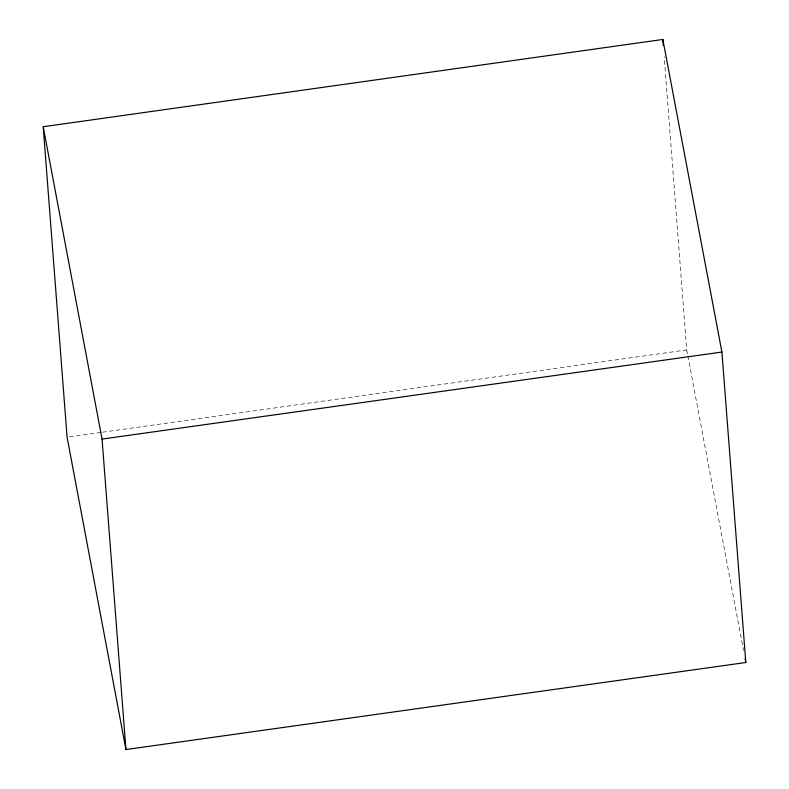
<?xml version="1.0" encoding="UTF-8"?>
<svg xmlns="http://www.w3.org/2000/svg" width="789" height="789" viewBox="0 0 789 789"><rect width="100%" height="100%" fill="white"/><g stroke="black" fill="none" stroke-linecap="round" stroke-linejoin="round"><path stroke-width="0.59" stroke-dasharray="3.94 2.96" d="M69.521 436.859L101.239 432.392M102.462 432.214L686.726 349.912L664.16 56.63M686.726 349.912L687.643 354.744M687.87 355.947L743.524 650.432"/><path stroke-width="1.18" d="M43.198 126.733L662.839 39.45L721.915 352.042L745.802 662.504L125.944 749.55L67.085 437.195L43.198 126.733L102.057 439.088L125.944 749.55M102.057 439.088L721.915 352.042M745.122 658.884L745.802 662.504M662.839 39.45L663.312 45.584"/></g></svg>
